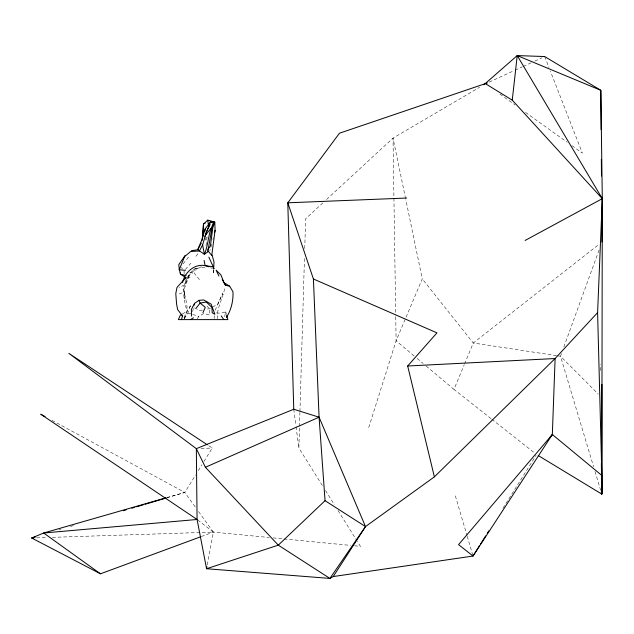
<?xml version="1.0" encoding="UTF-8"?>
<svg xmlns="http://www.w3.org/2000/svg" width="634" height="634" viewBox="0 0 634 634"><rect width="100%" height="100%" fill="white"/><g stroke="black" fill="none" stroke-linecap="round" stroke-linejoin="round"><path stroke-width="0.48" stroke-dasharray="3.17 2.38" d="M217.303 318.688C216.59 307.466 223.572 297.623 224.927 286.655M600.652 370.502L600.715 364.574M322.349 485.541L298.868 448.048L299.478 427.292M299.51 426.31L299.914 412.472M299.945 411.49L304.486 257.349M304.748 248.457L305.62 218.817L322.952 202.809M214.133 318.553L214.252 315.724M213.579 269.608L213.286 274.031L213.254 269.466M205.987 245.588L207.278 235.357M207.286 564.878L213.349 532.092L197.935 510.679M184.288 318.799L187.228 311.246L186.761 303.67L184.169 292.108L183.4 285.308L179.145 287.844M224.634 316.596L225.728 311.912L221.591 312.966L217.303 313.164L214.403 311.944M192.601 311.556L193.497 307.91M211.756 244.225L209.878 250.612M212.913 239.525L213.381 237.647M205.313 240.135L206.327 236.553M368.742 427.498L396.099 340.791L422.268 278.865L405.847 199.821M184.272 318.672L187.846 313.18L190.398 305.723L192.974 307.046M561.51 353.455L560.496 356.245L593.59 466.719M563.872 346.957L599.281 249.439M199.448 279.642L194.551 273.547L196.057 269.585M491.033 418.614L453.984 389.387L464.199 364.835M464.571 363.924L473.273 343.01L598.876 244.439M215.124 310.256L222.78 293.328L217.652 304.344L209.561 308.599L206.018 309.321M187.125 277.47L193.283 269.458L201.461 266.795M184.003 317.618L187.014 311.104L190.398 305.723L190.707 307.593M166.845 497.785L184.803 492.444L195.676 474.85M198.26 470.658L201.881 464.793M203.958 461.449L212.239 448.04L208.118 445.322M197.269 318.823L198.751 316.453L203.997 313.354L209.505 315.106L209.561 308.599L207.033 306.277M502.968 508.222L536.055 455.37M196.009 256.279L198.624 252.823M183.075 263.902L189.455 255.938M185.342 269.498L190.913 263.173M326.565 199.48L393.025 138.117L479.621 87.27M204.941 267.627L198.355 268.055C180.151 277.534 182.22 294.469 187.014 311.104M182.426 313.973L187.228 311.246M489.147 82.127L514.229 70.572M515.125 70.16L522.297 66.863M523.193 66.451L531.252 62.734M534.834 61.086L542.007 57.789M201.319 536.538L213.349 532.092L269.244 537.513M179.184 293.938L184.169 292.108L184.89 298.772L184.058 289.373L189.701 274.546L185.009 284.729L186.784 278.239L192.015 276.543M59.105 529.858L60.999 529.295M70.445 526.482L74.226 525.356M166.805 497.619L184.803 492.444L195.652 507.509M193.283 269.458L198.355 268.055M202.484 310.042L199.821 310.581L193.83 307.49M201.01 448.484L212.239 448.04M36.637 537.854L47.495 537.505M52.432 537.339L213.349 532.092L197.071 519.484M273.167 537.894L282.97 538.845M283.953 538.94L350.634 545.406M354.557 545.787L360.437 546.357L357.307 541.365M556.62 355.658L473.273 343.01L422.268 278.865M557.595 355.801L560.496 356.245L598.29 394.094M187.846 313.18L191.769 314.123M210.512 267.825L212.327 268.269M189.804 272.343L194.551 273.547M192.641 314.416L198.751 316.453M52.028 420.358L184.803 492.444M499.964 94.094L515.165 104.982M525.562 112.432L567.161 142.238M571.963 145.677L582.361 153.127L550.431 71.262M491.802 419.217L535.033 453.31M414.145 355.936L396.099 340.791L395.727 316.073M417.148 358.464L423.163 363.512M426.167 366.032L453.984 389.387M181.316 267.477L182.426 268.848M325.48 490.534L334.348 504.704M338.001 510.536L356.784 540.533M544.693 56.545L548.996 67.584M595.009 471.442L600.667 490.328M455.363 495.883L466.957 535.358M467.226 536.301L473.027 556.042M226.441 314.48L225.728 311.912L226.092 314.686M405.641 198.854L393.025 138.117L395.711 315.082M293.764 409.263L295.935 425.747M296.062 426.714L298.868 448.048M184.098 270.9L184.114 273.745"/><path stroke-width="0.95" d="M601.88 384.37L601.793 494.1L538.25 455.545M483.869 84.774L517.225 55.586L544.693 56.545L600.818 90.313L602.3 198.664L601.793 494.1L601.23 492.214M601.983 242.006L602.3 198.664L512.256 100.148L517.225 55.586L602.3 198.664L597.6 312.602L601.848 475.46L601.793 494.1L601.357 463.446M202.706 237.195L203.498 224L207.698 220.156L214.767 222.106L215.092 230.332L211.764 255.375L207.833 250.755M207.294 444.775L68.829 353.336L196.334 448.666L197.071 519.484L206.573 568.738L329.902 578.414L333.222 576.56L473.027 556.042L552.333 434.52L555.115 358.535L597.6 312.602M202.254 240.397L203.498 224L205.194 223.184M204.766 231.576L205.25 228.795L210.29 222.241L213.69 223.105L211.716 229.611L207.738 251.936L204.37 254.234L197.713 249.733L191.492 250.707M206.93 566.804L206.573 568.738L278.294 545.145L325.044 500.686L319.076 417.204L313.418 278.992L287.788 202.809L339.475 133.219L487.356 82.951M213.69 223.105C207.904 232.472 208.8 244.233 204.37 254.234L202.634 244.882L206.375 231.981L210.147 224.571M214.664 232.163L215.092 230.332M194.162 305.176L194.614 303.353L198.87 300.365L203.728 299.937L211.154 304.154L214.855 314.242L212.208 312.8L211.962 307.45L206.335 302.006L200.122 303.092L196.271 307.926M181.514 319.607L182.473 315.914L181.625 314.424L180.31 315.201L178.384 319.607L227.868 319.607L226.679 315.336M205.25 228.795L201.58 240.524L197.713 249.733L201.255 243.028M204.885 236.419L210.29 222.241M182.552 282.518C185.057 270.916 197.142 261.517 208.903 266.843M202.959 312.657L205.297 307.316L200.122 303.092L198.87 300.365M202.634 244.882L199.33 251.048L190.731 251.444L184.526 256.699L179.248 269.743L180.864 274.419L185.302 277.288M194.614 303.353L191.389 309.368L191.484 316.112M226.449 317.468C231.196 309.907 233.447 300.627 232.955 291.735L229.667 286.235L224.016 282.653L220.854 274.752L216.123 270.171L218.928 276.02M479.328 545.969L473.027 556.042L458.556 544.646L552.333 434.52L601.848 475.46M480.382 544.297L485.628 535.904M487.205 533.384L488.782 530.872M333.222 576.56L365.501 526.592L434.377 476.863L555.115 358.535L407.678 366L434.377 476.863M185.12 278.928L186.087 277.446L177.005 287.4L175.792 293.534L176.585 304.043L177.663 309.646L182.473 315.914M185.168 255.383L178.812 264.624L179.248 269.743L185.35 270.377M365.501 526.592L329.902 578.414L278.294 545.145L205.408 467.274L196.334 448.666L293.764 409.263L319.076 417.204L365.501 526.592L325.044 500.686M207.793 249.408L210.417 245.984L212.913 227.012L214.767 222.106L210.322 221.314M549.306 438.371L552.333 434.52M205.408 235.333L210.805 228.541M407.678 366L436.953 332.866L313.418 278.992M190.501 319.607L193.441 317.777M525.087 240.468L602.3 198.664M205.408 467.274L319.076 417.204M165.862 497.888L43.659 533.004L31.7 538.02L100.465 573.81L200.392 536.879M35.48 536.895L31.7 538.02L33.673 537.949M123.376 510.727L126.206 509.887M131.88 508.199L134.717 507.351M136.603 506.788L143.221 504.822M145.107 504.26L165.902 498.07M406.711 198.03L287.788 202.809L293.764 409.263M186.079 275.544L180.864 274.419L179.969 272.905M224.016 282.653L225.506 285.221L229.667 286.235M517.225 55.586L600.818 90.313L601.119 129.716M45.085 416.586L40.75 414.232L197.071 519.484L43.659 533.004L100.465 573.81M208.855 220.822L207.698 220.156L208.57 225.736M485.565 83.775L512.256 100.148M213.095 268.055L214.133 268.713L208.855 257.127M221.187 315.914L223.85 319.607M222.209 279.531L225.506 285.221M212.065 255.026L214.015 261.993L213.761 266.954L205.099 265.606L204.116 260.423M601.349 159.269L601.476 176.014"/></g></svg>
